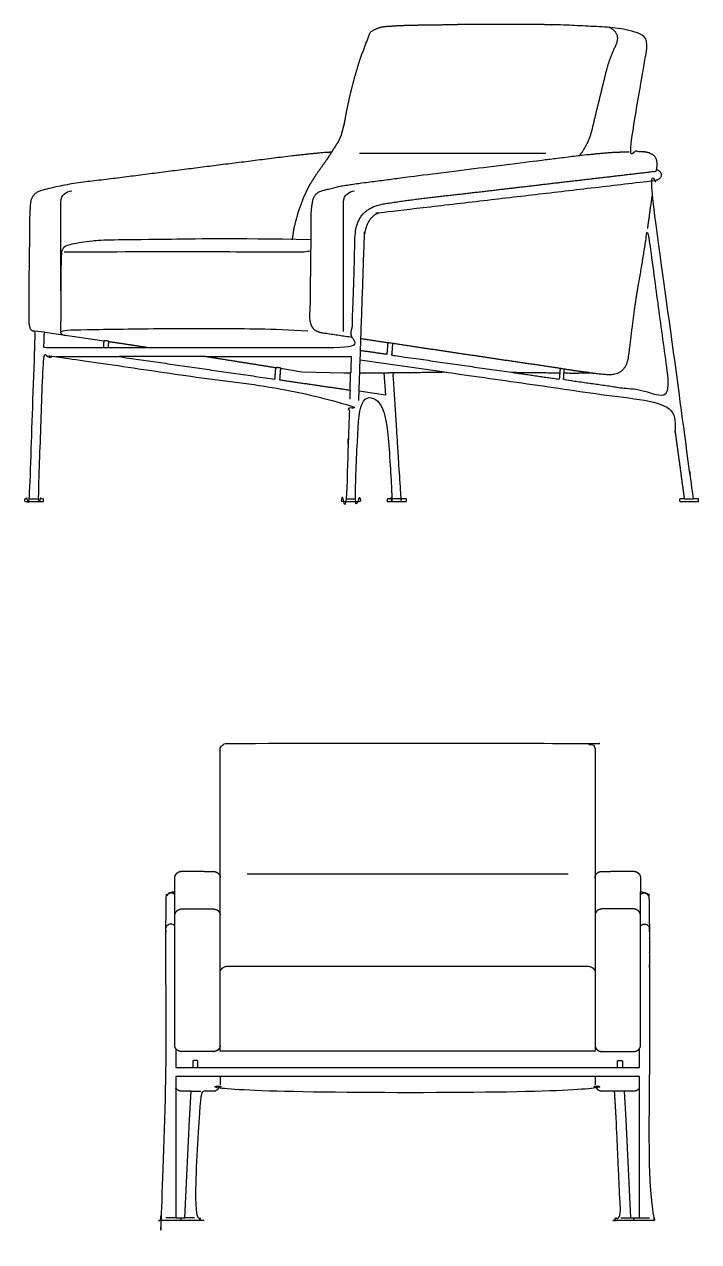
# Model space of a CAD drawing. Header units: millimetres. Extents: x 511 to 4583, y 596 to 2504.
# Drawn here: x 1935 to 2952, y 597 to 2434 of the extents above; entities that cross this region are included whole.
import ezdxf

# ---------------------------------------------------------------- set-up
doc = ezdxf.new("R2010")
doc.units = ezdxf.units.MM
doc.layers.add('Inner', color=7, linetype='Continuous', true_color=0x3f00fe)
doc.layers.add('Outer', color=7, linetype='Continuous', true_color=0xbe00fe)

msp = doc.modelspace()

# ---------------------------------------------------------------- linework, layer by layer
at = {"layer": 'Inner'}
for p, q in [((2189, 869.5), (2189, 859.4)), ((2837.3, 869.5), (2837.3, 859.4))]:
    msp.add_line(p, q, dxfattribs=at)
for points in [[(2440.5, 2238.9), (2721.9, 2238.9)], [(1941.9, 1717.4), (1955.7, 1717.4)], [(2420.5, 1717.4), (2434.3, 1717.4)], [(2503.3, 1717.4), (2489.5, 1717.4)], [(2930.7, 1717.4), (2944.5, 1717.4)], [(2796, 1146.7), (2796, 883.8), (2654.7, 883.8), (2513.1, 883.8), (2371.6, 883.8), (2230.3, 883.8), (2230.2, 1146.7)], [(2755.2, 1150.9), (2513.2, 1150.9), (2271.1, 1150.9)], [(2230.3, 1004.8), (2230.8, 1006.2), (2231.9, 1007.8), (2233.3, 1009.3), (2234.8, 1010.4), (2237.5, 1011.6), (2238.9, 1012), (2240.3, 1012.2), (2513.1, 1012.2), (2785.9, 1012.2), (2787.3, 1012), (2788.8, 1011.6), (2791.5, 1010.4), (2793, 1009.3), (2794.4, 1007.8), (2795.5, 1006.2), (2796, 1004.8)], [(2163.4, 887.7), (2163.4, 859.4), (2513.1, 859.4), (2862.9, 859.4), (2862.9, 887.7)], [(2862.9, 828), (2862.9, 845.8), (2513.1, 845.8), (2163.4, 845.8), (2163.4, 828)], [(2229.9, 845.8), (2229.9, 833.3)], [(2796.3, 845.8), (2796.3, 833.3)], [(2163.4, 632.4), (2148.1, 632.4)], [(2191.5, 632.4), (2176.9, 632.4)], [(2834.8, 632.4), (2849.3, 632.4)], [(2862.9, 632.4), (2878.2, 632.4)]]:
    msp.add_lwpolyline(points, dxfattribs=at)
at = {"layer": 'Inner', "lineweight": -3}
for points in [[(1964.3, 1968.8), (1950.6, 1970.5)], [(2441.5, 1927.4), (2572.5, 1908.6)]]:
    msp.add_lwpolyline(points, dxfattribs=at)
for points, knots in [([(2772.8, 2235.7), (2786.6, 2253.5), (2796.8, 2296.4), (2807.4, 2339.5), (2817.5, 2381), (2836.1, 2420), (2817.3, 2429)], [0, 0, 0, 1, 2, 3, 4, 4.844269, 4.844269, 4.844269]), ([(2428.9, 1961.1), (2408, 1964.2), (2387, 1967.3), (2373.7, 1968.9), (2364.7, 1984.6), (2366.4, 2009.9), (2366.5, 2034), (2366.8, 2058.3), (2367.1, 2082.6), (2367.4, 2106.9), (2367.8, 2131.2), (2367.4, 2155.4), (2372.6, 2179.8), (2397.9, 2186), (2409.3, 2189.1), (2424, 2191.3), (2438.6, 2193.5), (2475.7, 2198.3), (2512.8, 2203.2), (2609.5, 2215.4), (2706.3, 2227.6), (2744.4, 2232.3), (2782.5, 2236.9), (2794.1, 2237.9), (2817.4, 2240.2), (2829.1, 2240.8), (2834.2, 2240.9), (2843.4, 2241.1), (2847.6, 2241.2)], [0, 0, 0, 0.291719, 0.291719, 1.156697, 2.156697, 3.156697, 4.156697, 5.156697, 6.156697, 7.156697, 8.156697, 9.156697, 10.156697, 11.156697, 11.156697, 12.156697, 12.156697, 13.156697, 13.156697, 14.156697, 14.156697, 15.156697, 15.156697, 16.156697, 17.156697, 17.156697, 18.156697, 18.972053, 18.972053, 18.972053]), ([(2398.2, 2240.5), (2395.3, 2235.9), (2392.5, 2231.4), (2384.1, 2219.6), (2375.7, 2207.9), (2370.3, 2199.4), (2364.9, 2190.9), (2360.3, 2181.5), (2355.8, 2172.1), (2351.9, 2161.5), (2348, 2151), (2344.7, 2138.9), (2341.5, 2126.9), (2340.1, 2117.7), (2338.7, 2108.4)], [5.651057, 5.651057, 5.651057, 6, 6, 7, 7, 8, 8, 9, 9, 10, 10, 11, 11, 11.697623, 11.697623, 11.697623]), ([(2119.6, 1945.8), (2274, 1945.8), (2428.4, 1945.8), (2429.7, 1984.5), (2432.7, 2065.1), (2434.3, 2156), (2521.5, 2169.6), (2602.2, 2178.5), (2684.1, 2188.1), (2765.8, 2197.7), (2847.5, 2207.2), (2888.3, 2212), (2888.6, 2212.9), (2888.8, 2213.8)], [1.335727, 1.335727, 1.335727, 2, 2, 3, 4, 5, 6, 7, 8, 9, 10, 10, 10.191086, 10.191086, 10.191086]), ([(2440.8, 1907.4), (2444.4, 2011.8), (2448, 2116.2), (2449.1, 2122.2), (2453, 2133.8), (2459.9, 2144), (2465.2, 2147.4), (2467.5, 2148.3), (2469.7, 2149.3), (2677.8, 2173.6), (2885.9, 2197.9)], [0.103717, 0.103717, 0.103717, 0.626318, 0.626318, 1.626318, 2.626318, 3.626318, 3.626318, 4.626318, 4.626318, 5.626318, 5.626318, 5.626318]), ([(2875.4, 2125.3), (2876.9, 2135.4), (2880.3, 2160.4), (2882.5, 2175.3)], [19.7769776, 19.7769776, 19.7769776, 20.1584885, 20.728075, 20.728075, 20.728075]), ([(2054.9, 1955.5), (2055, 1955.8), (2055, 1956.1), (2055.3, 1956.2), (2055.6, 1956.3), (2057.2, 1956.2), (2058.8, 1956.2), (2060.1, 1956), (2061.5, 1955.8), (2061.5, 1955.7), (2061.6, 1955.5), (2061.6, 1955), (2061.5, 1954.6)], [1.977473, 1.977473, 1.977473, 2, 2, 3, 3, 4, 4, 5, 5, 6, 6, 6.037468, 6.037468, 6.037468]), ([(2787.8, 1907.9), (2771.7, 1909.7), (2731.5, 1916.2), (2678.7, 1923.8), (2626.3, 1931.6), (2573.8, 1939.4), (2521.3, 1947.3), (2468.8, 1955.1), (2442.6, 1959)], [6.427451, 6.427451, 6.427451, 7, 8, 9, 10, 11, 12, 13, 13, 13]), ([(2490.3, 1951.9), (2489.7, 1943.1), (2489, 1934.4), (2579.5, 1921.4), (2670, 1908.5)], [0, 0, 0, 0.669401, 0.669401, 1.0255, 1.0255, 1.0255]), ([(2314.1, 1915.2), (2314.1, 1915.5), (2314.1, 1915.8), (2315, 1915.9), (2315.9, 1916), (2317.3, 1915.9), (2318.6, 1915.8), (2319.7, 1915.6), (2320.8, 1915.5), (2321, 1915.4), (2321.2, 1915.3), (2321.1, 1914.7), (2321.1, 1914.1)], [1.974986, 1.974986, 1.974986, 2, 2, 3, 3, 4, 4, 5, 5, 6, 6, 6.045476, 6.045476, 6.045476])]:
    msp.add_open_spline(points, degree=2, knots=knots, dxfattribs=at)
at = {"layer": 'Inner'}
for points, degree, knots in [([(1989.5, 2031.5), (1989.5, 2076.3), (1989.5, 2121), (1989.5, 2165.8), (1989.5, 2176.2), (1997.8, 2181.1), (2006, 2182.1)], 3, [0, 0, 0, 0, 1, 1, 1, 29.849921, 29.849921, 29.849921, 29.849921]), ([(2416.5, 1970.1), (2416.5, 2035.3), (2416.5, 2100.5), (2416.5, 2165.8), (2416.5, 2176.2), (2424.8, 2181.1), (2433, 2182.1)], 3, [0, 0, 0, 0, 199.258436, 199.258436, 199.258436, 228.108357, 228.108357, 228.108357, 228.108357]), ([(2161.6, 1120.4), (2161.4, 1120.7), (2160.8, 1121.2), (2159.8, 1121.9), (2158.2, 1122.6), (2156.9, 1122.8), (2156.1, 1122.8), (2155.3, 1122.8), (2154, 1122.6), (2152.5, 1121.9), (2150.9, 1120.9), (2150.1, 1119.8), (2149.1, 1118)], 3, [0, 0, 0, 0, 0.0527891, 0.1083446, 0.1639002, 0.2750113, 0.2750113, 0.2750113, 0.3861224, 0.441678, 0.4972335, 0.6281273, 0.6281273, 0.6281273, 0.6281273]), ([(2864.6, 1120.4), (2864.9, 1120.7), (2865.5, 1121.2), (2866.5, 1121.9), (2868, 1122.6), (2869.3, 1122.8), (2870.2, 1122.8), (2871, 1122.8), (2872.3, 1122.6), (2873.8, 1121.9), (2875.3, 1120.9), (2876.2, 1119.8), (2877.1, 1118)], 3, [0, 0, 0, 0, 0.0527891, 0.1083446, 0.1639002, 0.2750113, 0.2750113, 0.2750113, 0.3861224, 0.441678, 0.4972335, 0.6281273, 0.6281273, 0.6281273, 0.6281273]), ([(2161.7, 1089.9), (2163.4, 1097.9), (2172, 1098.7), (2196, 1098.7), (2219.9, 1098.7), (2228.6, 1097.9), (2230.3, 1090)], 2, [0, 0, 0, 1, 1, 2, 2, 2.998416, 2.998416, 2.998416]), ([(2864.6, 1089.9), (2862.9, 1097.9), (2854.3, 1098.7), (2830.3, 1098.7), (2806.4, 1098.7), (2797.7, 1097.9), (2796, 1090)], 2, [0, 0, 0, 1, 1, 2, 2, 2.998416, 2.998416, 2.998416]), ([(2161.6, 1073.2), (2161.4, 1073.5), (2160.8, 1074), (2159.8, 1074.7), (2158.2, 1075.4), (2156.9, 1075.6), (2156.1, 1075.6), (2154.5, 1075.6), (2153.2, 1075.4), (2151.7, 1074.7), (2150.3, 1073.8), (2149.2, 1072.6), (2148.5, 1071.1), (2148.3, 1070.4), (2148.2, 1070)], 3, [0, 0, 0, 0, 0.0528945, 0.1084501, 0.1640056, 0.2751167, 0.2751167, 0.2751167, 0.3862278, 0.4417834, 0.4973389, 0.6084501, 0.6640056, 0.7195612, 0.7195612, 0.7195612, 0.7195612]), ([(2864.6, 1073.2), (2864.9, 1073.5), (2865.5, 1074), (2866.5, 1074.7), (2868, 1075.4), (2869.3, 1075.6), (2870.2, 1075.6), (2871.7, 1075.6), (2873, 1075.4), (2874.6, 1074.7), (2876, 1073.8), (2877.1, 1072.6), (2877.8, 1071.1), (2878, 1070.4), (2878.1, 1070)], 3, [0, 0, 0, 0, 0.0528945, 0.1084501, 0.1640056, 0.2751167, 0.2751167, 0.2751167, 0.3862278, 0.4417834, 0.4973389, 0.6084501, 0.6640056, 0.7195612, 0.7195612, 0.7195612, 0.7195612])]:
    msp.add_open_spline(points, degree=degree, knots=knots, dxfattribs=at)
for points, degree in [([(2367.4, 2108.5), (2244.3, 2110.6), (2132.7, 2108.5), (2063.1, 2108.3), (2035.1, 2106.7), (2020.9, 2104.2), (2006, 2101.8), (1993.2, 2098), (1990.5, 2090.1), (1989.7, 2076.7), (1989.5, 2008.1), (1989.4, 1981.6), (1988.8, 1971), (1988.8, 1967.4), (1992.4, 1964.7), (1997.9, 1963.9)], 3), ([(1994.4, 2090.1), (2013.8, 2090.5), (2182.1, 2090.6), (2336.4, 2090.4), (2348.4, 2090.2), (2356.7, 2090.1), (2363.6, 2091.3), (2365.6, 2091.7)], 3), ([(1990.4, 1969.7), (1992.2, 1972.2), (2009.2, 1972.7), (2155.9, 1974.8), (2231.2, 1974.8), (2287.3, 1974.2), (2334.2, 1972.9), (2362.7, 1971.1)], 3), ([(2186.2, 823.6), (2191, 823.6), (2195.9, 823.6), (2200.7, 823.6)], 3), ([(2840.1, 823.6), (2835.3, 823.6), (2830.4, 823.6), (2825.5, 823.6)], 3), ([(2170.8, 628.4), (2172.2, 630.4), (2170.8, 632.4)], 2), ([(2855.5, 628.4), (2854, 630.4), (2855.5, 632.4)], 2)]:
    msp.add_open_spline(points, degree=degree, dxfattribs=at)
at = {"layer": 'Inner', "lineweight": -3}
for points in [[(2482.2, 1935.4), (2482.9, 1944.1), (2483.6, 1952.9)], [(1982, 1932.1), (2029.8, 1932.1), (2077.7, 1932.1)], [(2054.2, 1945.8), (2057.6, 1945.8), (2061, 1945.8)], [(2207.9, 1932.1), (2317.9, 1932.1), (2427.9, 1932.1)], [(2427.9, 1932.1), (2427.5, 1919.7), (2427.1, 1907.3)], [(2482.2, 1935.4), (2462.1, 1938.3), (2442, 1941.1)], [(2743.3, 1914.3), (2743, 1911), (2742.8, 1907.7)], [(2749.2, 1907.6), (2749.4, 1910.5), (2749.6, 1913.4)], [(2477.4, 1907.8), (2484.3, 1907.9), (2491.2, 1908)], [(2670, 1908.5), (2706, 1903.3), (2742, 1898.1)], [(2670, 1908.5), (2706.4, 1908.1), (2742.8, 1907.7)], [(2742.8, 1907.7), (2742.4, 1902.9), (2742, 1898.1)], [(2426.2, 1881.7), (2426, 1874.9), (2425.7, 1868)], [(2439.4, 1866), (2439.6, 1872.9), (2439.9, 1879.8)]]:
    msp.add_open_spline(points, degree=2, dxfattribs=at)
at = {"layer": 'Inner'}
for points, weights, degree, knots in [([(2230.3, 892.7), (2230, 887.3), (2225.7, 883.5), (2219.9, 883.5), (2204, 883.5), (2188, 883.5), (2172, 883.5), (2166.9, 883.5), (2162.8, 886.5), (2161.6, 891.2), (2161.6, 891.9), (2161.6, 892.5), (2161.6, 893.2), (2161.6, 902.4), (2161.6, 911.6), (2161.6, 920.8), (2161.6, 931.4), (2161.6, 942), (2161.6, 952.6), (2161.6, 964.2), (2161.6, 987.3), (2161.6, 1010.5), (2161.6, 1022), (2161.6, 1033.2), (2161.6, 1044.3), (2161.6, 1055.5), (2161.6, 1066.7), (2161.6, 1077.8), (2161.6, 1089), (2161.6, 1091.1), (2161.6, 1093.2), (2161.6, 1095.3), (2161.6, 1097.4), (2161.6, 1099.5), (2161.6, 1101.6), (2161.6, 1103.7), (2161.6, 1105.8), (2161.6, 1107.9), (2161.6, 1110), (2161.6, 1112.1), (2161.6, 1114.2), (2161.6, 1116.3), (2161.6, 1118.4), (2161.6, 1120.5), (2161.6, 1121.9), (2161.6, 1123.2), (2161.6, 1124.6)], [1, 0.818177228789, 0.818177228789, 1, 1, 1, 1, 0.857354136518, 0.857354136518, 1, 1, 1, 1, 1, 1, 1, 1, 1, 1, 1, 1, 1, 1, 1, 1, 1, 1, 1, 1, 1, 1, 1, 1, 1, 1, 1, 1, 1, 1, 1, 1, 1, 1, 1, 1, 1, 1], 3, [0, 0, 0, 0, 15.175389, 15.175389, 15.175389, 16.175389, 16.175389, 16.175389, 29.890442, 29.890442, 29.890442, 30.890442, 30.890442, 30.890442, 31.890442, 31.890442, 31.890442, 32.890442, 32.890442, 32.890442, 33.390442, 33.890442, 33.890442, 33.890442, 34.890442, 34.890442, 34.890442, 35.890442, 35.890442, 35.890442, 36.890442, 36.890442, 36.890442, 37.890442, 37.890442, 37.890442, 38.890442, 38.890442, 38.890442, 39.890442, 39.890442, 39.890442, 40.890442, 40.890442, 40.890442, 41.890442, 41.890442, 41.890442, 41.890442]), ([(2796, 892.7), (2796.3, 887.3), (2800.5, 883.5), (2806.4, 883.5), (2822.3, 883.5), (2838.3, 883.5), (2854.3, 883.5), (2859.4, 883.5), (2863.4, 886.5), (2864.6, 891.2), (2864.6, 891.9), (2864.6, 892.5), (2864.6, 893.2), (2864.6, 902.4), (2864.6, 911.6), (2864.6, 920.8), (2864.6, 931.4), (2864.6, 942), (2864.6, 952.6), (2864.6, 964.2), (2864.6, 987.3), (2864.6, 1010.5), (2864.6, 1022), (2864.6, 1033.2), (2864.6, 1044.3), (2864.6, 1055.5), (2864.6, 1066.7), (2864.6, 1077.8), (2864.6, 1089), (2864.6, 1091.1), (2864.6, 1093.2), (2864.6, 1095.3), (2864.6, 1097.4), (2864.6, 1099.5), (2864.6, 1101.6), (2864.6, 1103.7), (2864.6, 1105.8), (2864.6, 1107.9), (2864.6, 1110), (2864.6, 1112.1), (2864.6, 1114.2), (2864.6, 1116.3), (2864.6, 1118.4), (2864.6, 1120.5), (2864.6, 1121.9), (2864.6, 1123.2), (2864.6, 1124.6)], [1, 0.818177228789, 0.818177228789, 1, 1, 1, 1, 0.857354136518, 0.857354136518, 1, 1, 1, 1, 1, 1, 1, 1, 1, 1, 1, 1, 1, 1, 1, 1, 1, 1, 1, 1, 1, 1, 1, 1, 1, 1, 1, 1, 1, 1, 1, 1, 1, 1, 1, 1, 1, 1], 3, [0, 0, 0, 0, 15.175389, 15.175389, 15.175389, 16.175389, 16.175389, 16.175389, 29.890442, 29.890442, 29.890442, 30.890442, 30.890442, 30.890442, 31.890442, 31.890442, 31.890442, 32.890442, 32.890442, 32.890442, 33.390442, 33.890442, 33.890442, 33.890442, 34.890442, 34.890442, 34.890442, 35.890442, 35.890442, 35.890442, 36.890442, 36.890442, 36.890442, 37.890442, 37.890442, 37.890442, 38.890442, 38.890442, 38.890442, 39.890442, 39.890442, 39.890442, 40.890442, 40.890442, 40.890442, 41.890442, 41.890442, 41.890442, 41.890442]), ([(2196.3, 859.4), (2196.3, 864.5), (2196.3, 869.5), (2196.3, 869.9), (2192.6, 869.9), (2191.1, 869.9), (2190.1, 869.7), (2189, 869.6), (2189, 869.5)], [1, 1, 1, 0.707106781187, 1, 0.853573093837, 0.853553393244, 0.853533690455, 0.999953837078], 2, [0, 0, 0, 1, 1, 2.570796, 2.570796, 3.356089, 3.356089, 4.141469, 4.141469, 4.141469]), ([(2830, 859.4), (2830, 864.5), (2830, 869.5), (2830, 869.9), (2833.6, 869.9), (2835.1, 869.9), (2836.2, 869.7), (2837.3, 869.6), (2837.3, 869.5)], [1, 1, 1, 0.707106781187, 1, 0.853573093837, 0.853553393244, 0.853533690455, 0.999953837078], 2, [0, 0, 0, 1, 1, 2.570796, 2.570796, 3.356089, 3.356089, 4.141469, 4.141469, 4.141469])]:
    msp.add_rational_spline(points, weights, degree=degree, knots=knots, dxfattribs=at)
at = {"layer": 'Outer'}
msp.add_line((2163.4, 828), (2163.4, 828), dxfattribs=at)
at = {"layer": 'Outer', "lineweight": -3}
for points in [[(2054.9, 1955.5), (1965.7, 1968.7), (1964.3, 1968.8)], [(2427.1, 1907.3), (2416.7, 1907.2), (2353.4, 1908.9), (2321.1, 1914.1)], [(2477.4, 1907.8), (2479.6, 1874), (2439.9, 1879.8)]]:
    msp.add_lwpolyline(points, dxfattribs=at)
at = {"layer": 'Outer'}
for points in [[(2163.4, 828), (2163.4, 632.4), (2176.9, 632.4), (2183.7, 780.4), (2186.2, 823.6)], [(2840.1, 823.6), (2842.6, 780.4), (2849.3, 632.4), (2862.9, 632.4), (2862.9, 828)]]:
    msp.add_lwpolyline(points, dxfattribs=at)
at = {"layer": 'Outer', "lineweight": -3}
for points, knots in [([(1947.4, 1970.9), (1940.8, 1972.2), (1941.4, 2009.1), (1941.2, 2036.8), (1941.6, 2065), (1942, 2093), (1942.4, 2121.1), (1942.4, 2149), (1945, 2178.1), (1960.4, 2182.8), (1995.5, 2192.3), (2067.8, 2200.5), (2139.9, 2209.9), (2212, 2219), (2284.1, 2228.1), (2356.2, 2237.3), (2392.4, 2240.3), (2395.3, 2240.4), (2398.2, 2240.5), (2403.5, 2249), (2408.9, 2257.6), (2410.8, 2262), (2412.7, 2266.4), (2414.9, 2274.7), (2417.1, 2282.9), (2419, 2293), (2420.8, 2303), (2423.3, 2314.9), (2425.8, 2326.7), (2429.8, 2341.8), (2433.7, 2356.9), (2437.3, 2368.7), (2440.9, 2380.5), (2448.5, 2400.8), (2456.2, 2421.2), (2466.9, 2428.9), (2493.6, 2431), (2521.9, 2432.1), (2548.7, 2432), (2575.8, 2432.9), (2602.8, 2433.2), (2629.9, 2433.5), (2657, 2433.5), (2684, 2433.5), (2711.1, 2433.1), (2738.1, 2432.9), (2765.2, 2431.7), (2792.2, 2430.3), (2819.4, 2429.1), (2845.5, 2425.3), (2873.7, 2416.1), (2875.1, 2401.7), (2872.4, 2386), (2869.7, 2370.4), (2858.7, 2305.8), (2847.6, 2241.2), (2848.5, 2241.2), (2854.6, 2241.3), (2864.8, 2241.4), (2874.9, 2240.6), (2884.9, 2236.4), (2889.4, 2229.1), (2889.9, 2218.6), (2888.8, 2213.8), (2891, 2213.5), (2894.6, 2210.9), (2896.9, 2207), (2895.5, 2202.7), (2892.3, 2200), (2888.1, 2198.2), (2885.9, 2197.9), (2884.1, 2186.6), (2882.5, 2175.3), (2913.5, 1946.4), (2944.5, 1717.4), (2948.4, 1717.4), (2952.3, 1717.4), (2952.3, 1715.5), (2952.3, 1713.5), (2945.8, 1713.5), (2939.3, 1713.5), (2931.4, 1713.5), (2923.5, 1713.5), (2923.5, 1715.5), (2923.5, 1717.4), (2927.1, 1717.4), (2930.7, 1717.4), (2921, 1788.7), (2911.3, 1860), (2741.9, 1884.3), (2572.5, 1908.6), (2557, 1908.6), (2541.4, 1908.5), (2516.3, 1908.2), (2491.2, 1908), (2497.2, 1812.7), (2503.3, 1717.4), (2503.4, 1717.4), (2503.4, 1717.4), (2507.3, 1717.4), (2511.2, 1717.4), (2511.2, 1715.5), (2511.2, 1713.5), (2504.7, 1713.5), (2498.1, 1713.5), (2490.3, 1713.5), (2482.4, 1713.5), (2482.4, 1715.5), (2482.4, 1717.4), (2486, 1717.4), (2489.5, 1717.4), (2485, 1788.8), (2480.4, 1860.1), (2459.9, 1863.1), (2439.4, 1866), (2436.8, 1791.7), (2434.3, 1717.4), (2438.2, 1717.4), (2442.2, 1717.4), (2442.2, 1715.5), (2442.2, 1713.5), (2435.7, 1713.5), (2429.1, 1713.5), (2421.3, 1713.5), (2413.4, 1713.5), (2413.4, 1715.5), (2413.4, 1717.4), (2417, 1717.4), (2420.5, 1717.4), (2423.1, 1792.7), (2425.7, 1868), (2203.8, 1900), (1982, 1932.1), (1972.5, 1932.1), (1963.1, 1932.1), (1959.4, 1824.7), (1955.7, 1717.4), (1959.6, 1717.4), (1963.6, 1717.4), (1963.6, 1715.5), (1963.6, 1713.5), (1957.1, 1713.5), (1950.5, 1713.5), (1942.7, 1713.5), (1934.8, 1713.5), (1934.8, 1715.5), (1934.8, 1717.4), (1938.4, 1717.4), (1941.9, 1717.4), (1946.3, 1844), (1950.6, 1970.5), (1949, 1970.7), (1947.4, 1970.9)], [0, 0, 0, 1, 2, 3, 4, 5, 6, 7, 8, 8, 9, 10, 11, 12, 13, 14, 14, 15, 15, 16, 16, 17, 17, 18, 18, 19, 19, 20, 20, 21, 21, 22, 22, 23, 23, 24, 25, 26, 27, 28, 29, 30, 31, 32, 33, 34, 35, 36, 37, 38, 39, 39, 40, 40, 41, 41, 41.184645, 42.184645, 43.184645, 44.184645, 45.184645, 46.184645, 47.141777, 47.141777, 48.13623, 49.13623, 50.13623, 51.13623, 52.13623, 53.13623, 53.13623, 53.566644, 53.566644, 54.566644, 54.566644, 55.566644, 55.566644, 56.566644, 56.566644, 57.566644, 57.566644, 58.566644, 58.566644, 59.566644, 59.566644, 60.566644, 60.566644, 61.566644, 61.566644, 62.566644, 62.566644, 63.566644, 63.566644, 64.566644, 64.566644, 65.566644, 65.566644, 66.566644, 66.566644, 67.566644, 67.566644, 68.566644, 68.566644, 69.566644, 69.566644, 70.566644, 70.566644, 71.566644, 71.566644, 72.566644, 72.566644, 73.566644, 73.566644, 74.566644, 74.566644, 75.566644, 75.566644, 76.566644, 76.566644, 77.566644, 77.566644, 78.566644, 78.566644, 79.566644, 79.566644, 80.566644, 80.566644, 81.566644, 81.566644, 82.566644, 82.566644, 83.566644, 83.566644, 84.566644, 84.566644, 85.566644, 85.566644, 86.566644, 86.566644, 87.566644, 87.566644, 88.566644, 88.566644, 89.566644, 89.566644, 90.566644, 90.566644, 91.566644, 91.566644, 92.566644, 92.566644, 93.566644, 93.566644, 93.566644]), ([(2787.8, 1907.9), (2768.6, 1907), (2749.2, 1907.6), (2748.8, 1902.4), (2748.5, 1897.2), (2828.9, 1885.7), (2909.4, 1874.1), (2892.4, 1999.7), (2875.4, 2125.3), (2873, 2109.1), (2866.3, 2066.7), (2856.8, 2014.3), (2850.7, 1963.5), (2843, 1902.7), (2799.9, 1906.5), (2787.8, 1907.9)], [0, 0, 0, 1, 1, 2, 2, 3, 3, 4, 4, 4.618489, 5.618489, 6.618489, 7.618489, 8.618489, 9.04594, 9.04594, 9.04594]), ([(1964.3, 1968.8), (1963.9, 1957.3), (1963.5, 1945.8), (2008.9, 1945.8), (2054.2, 1945.8)], [3.566692, 3.566692, 3.566692, 4.566691, 4.566691, 4.761759, 4.761759, 4.761759]), ([(2119.6, 1945.8), (2107.3, 1947.7), (2095, 1949.6), (2078.3, 1952.1), (2061.5, 1954.6)], [1.8162114, 1.8162114, 1.8162114, 1.9999978, 1.9999978, 2.2587481, 2.2587481, 2.2587481]), ([(2314.1, 1915.2), (2271.5, 1922), (2228.9, 1928.8), (2218.4, 1930.4), (2207.9, 1932.1)], [-3.1343177, -3.1343177, -3.1343177, -2.450054, -2.450054, -2.2935054, -2.2935054, -2.2935054])]:
    msp.add_open_spline(points, degree=2, knots=knots, dxfattribs=at)
for points in [[(2054.2, 1945.8), (2054.6, 1950.7), (2054.9, 1955.5)], [(2061.5, 1954.6), (2061.2, 1950.2), (2061, 1945.8)], [(2061, 1945.8), (2090.3, 1945.8), (2119.6, 1945.8)], [(2077.7, 1932.1), (2195.2, 1915.1), (2312.8, 1898.1)], [(2207.9, 1932.1), (2142.8, 1932.1), (2077.7, 1932.1)], [(2312.8, 1898.1), (2313.5, 1906.7), (2314.1, 1915.2)], [(2321.1, 1914.1), (2320.5, 1905.6), (2319.8, 1897.1)], [(2319.8, 1897.1), (2373, 1889.4), (2426.2, 1881.7)], [(2426.2, 1881.7), (2426.6, 1894.5), (2427.1, 1907.3)], [(2439.9, 1879.8), (2440.3, 1893.6), (2440.8, 1907.4)], [(2440.8, 1907.4), (2459.1, 1907.6), (2477.4, 1907.8)]]:
    msp.add_open_spline(points, degree=2, dxfattribs=at)
at = {"layer": 'Outer'}
msp.add_rational_spline([(2806.7, 823.6), (2813, 823.6), (2819.3, 823.6), (2825.5, 823.6), (2826.4, 809), (2827.2, 794.3), (2828.1, 779.7), (2830.3, 730.6), (2832.5, 681.5), (2834.8, 632.4), (2834.4, 632.4), (2832.8, 632.4), (2830.1, 632.4), (2827.8, 632.4), (2827.1, 632.4), (2827.1, 632.4), (2827.1, 632.4), (2827, 632.2), (2826.8, 632), (2826.7, 631.8), (2826.6, 631.6), (2826.5, 631.3), (2826.5, 631), (2826.4, 630.9), (2826.4, 630.7), (2826.4, 630.5), (2826.4, 630.3), (2826.4, 630), (2826.5, 629.8), (2826.6, 629.5), (2826.7, 629.2), (2826.8, 628.9), (2826.9, 628.8), (2827, 628.6), (2827.1, 628.5), (2856.7, 628.5), (2857.8, 628.5), (2859.3, 628.5), (2861, 628.5), (2861.7, 628.5), (2863.1, 628.5), (2865.4, 628.5), (2868, 628.5), (2870.5, 628.5), (2873.1, 628.5), (2875.6, 628.5), (2877.9, 628.5), (2880.2, 628.5), (2882.2, 628.5), (2883.8, 628.5), (2884.6, 628.5), (2884.9, 628.5), (2885, 628.5), (2885, 628.5), (2885.1, 628.6), (2885.1, 628.8), (2885.2, 628.9), (2885.4, 629.2), (2885.5, 629.5), (2885.6, 629.8), (2885.6, 630), (2885.6, 630.3), (2885.7, 630.5), (2885.6, 630.7), (2885.6, 630.9), (2885.6, 631), (2885.5, 631.3), (2885.4, 631.6), (2885.3, 631.8), (2885.2, 632), (2885.1, 632.2), (2885, 632.4), (2885, 632.4), (2884.9, 632.4), (2884.2, 632.4), (2881.9, 632.4), (2879.6, 632.4), (2878.2, 632.4), (2878.2, 632.4), (2878.1, 731.4), (2878.1, 830.3), (2878.1, 929.2), (2878.1, 961.3), (2878.1, 993.3), (2878.1, 1025.3), (2878.1, 1028), (2878.1, 1030.8), (2878.1, 1033.5), (2878.1, 1035.8), (2878.1, 1038.1), (2878.1, 1040.4), (2878.1, 1044), (2878.1, 1047.7), (2878.1, 1051.4), (2878.1, 1053.6), (2878.1, 1055.9), (2878.1, 1058.2), (2878.1, 1059.5), (2878.1, 1060.9), (2878.1, 1062.3), (2878.1, 1063.8), (2878.1, 1065.3), (2878.1, 1066.8), (2878.1, 1067.5), (2878.1, 1068.2), (2878.1, 1068.9), (2877.9, 1084.4), (2877.7, 1099.9), (2877.4, 1115.4), (2877.5, 1116.5), (2877.2, 1118.8), (2875, 1121.6), (2871.8, 1123.4), (2868.6, 1124.2), (2865.9, 1124.6), (2864.6, 1124.6), (2864.6, 1131.7), (2864.6, 1138.7), (2864.6, 1145.7), (2864.5, 1151.4), (2860.2, 1155.4), (2854.2, 1155.5), (2838.4, 1155.5), (2822.6, 1155.4), (2806.7, 1155.4), (2800.7, 1155.3), (2796.4, 1151.7), (2796, 1146.7), (2796.1, 1156.4), (2796.2, 1166), (2796.3, 1175.7), (2796.3, 1199.2), (2796.3, 1222.8), (2796.3, 1246.3), (2796.3, 1269.9), (2796.3, 1293.4), (2796.3, 1317), (2796.3, 1324.3), (2796.3, 1331.5), (2796.3, 1338.8), (2796.3, 1338.9), (2796.3, 1338.9), (2796.3, 1339), (2796.2, 1340), (2796, 1342), (2794.2, 1344.5), (2792, 1346.7), (2789.1, 1348), (2787, 1348.4), (2785.9, 1348.6), (2695, 1348.6), (2604.1, 1348.6), (2513.1, 1348.6), (2422.2, 1348.6), (2331.3, 1348.6), (2240.3, 1348.6), (2239.3, 1348.4), (2237.2, 1348), (2234.3, 1346.7), (2232.1, 1344.5), (2230.3, 1342), (2230.1, 1340), (2229.9, 1339), (2229.9, 1338.9), (2229.9, 1338.9), (2229.9, 1338.8), (2229.9, 1331.5), (2229.9, 1324.3), (2229.9, 1317), (2229.9, 1293.4), (2229.9, 1269.9), (2229.9, 1246.3), (2229.9, 1222.8), (2229.9, 1199.2), (2229.9, 1175.7), (2230, 1166), (2230.1, 1156.4), (2230.2, 1146.7), (2229.9, 1151.7), (2225.5, 1155.3), (2219.6, 1155.4), (2203.7, 1155.4), (2187.9, 1155.5), (2172.1, 1155.5), (2166, 1155.4), (2161.8, 1151.4), (2161.6, 1145.7), (2161.6, 1138.7), (2161.6, 1131.7), (2161.6, 1124.6), (2160.4, 1124.6), (2157.7, 1124.2), (2154.5, 1123.4), (2151.3, 1121.6), (2149.1, 1118.8), (2148.8, 1116.5), (2148.8, 1115.4), (2148.6, 1099.9), (2148.4, 1084.4), (2148.2, 1068.9), (2148.2, 1068.2), (2148.2, 1067.5), (2148.2, 1066.8), (2148.2, 1065.3), (2148.2, 1063.8), (2148.2, 1062.3), (2148.2, 1060.9), (2148.2, 1059.5), (2148.2, 1058.2), (2148.2, 1055.9), (2148.2, 1053.6), (2148.2, 1051.4), (2148.1, 1047.7), (2148.1, 1044), (2148.1, 1040.4), (2148.1, 1038.1), (2148.1, 1035.8), (2148.1, 1033.5), (2148.1, 1030.8), (2148.1, 1028), (2148.1, 1025.3), (2148.1, 993.3), (2148.1, 961.3), (2148.1, 929.2), (2148.1, 830.3), (2148.1, 731.4), (2148.1, 632.4), (2148.1, 632.4), (2146.7, 632.4), (2144.4, 632.4), (2142, 632.4), (2141.4, 632.4), (2141.3, 632.4), (2141.3, 632.4), (2141.2, 632.2), (2141.1, 632), (2140.9, 631.8), (2140.9, 631.6), (2140.8, 631.3), (2140.7, 631), (2140.7, 630.9), (2140.6, 630.7), (2140.6, 630.5), (2140.6, 630.3), (2140.7, 630), (2140.7, 629.8), (2140.8, 629.5), (2140.9, 629.2), (2141, 628.9), (2141.1, 628.8), (2141.2, 628.6), (2141.3, 628.5), (2141.3, 628.5), (2141.4, 628.5), (2141.6, 628.5), (2142.5, 628.5), (2144.1, 628.5), (2146.1, 628.5), (2148.4, 628.5), (2150.7, 628.5), (2153.2, 628.5), (2155.7, 628.5), (2158.3, 628.5), (2160.8, 628.5), (2163.1, 628.5), (2164.6, 628.5), (2165.3, 628.5), (2167, 628.5), (2168.5, 628.5), (2169.5, 628.5), (2199.2, 628.5), (2199.3, 628.6), (2199.4, 628.8), (2199.5, 628.9), (2199.6, 629.2), (2199.7, 629.5), (2199.8, 629.8), (2199.8, 630), (2199.9, 630.3), (2199.9, 630.5), (2199.9, 630.7), (2199.8, 630.9), (2199.8, 631), (2199.7, 631.3), (2199.6, 631.6), (2199.6, 631.8), (2199.4, 632), (2199.3, 632.2), (2199.2, 632.4), (2199.2, 632.4), (2199.1, 632.4), (2198.4, 632.4), (2196.1, 632.4), (2193.5, 632.4), (2191.8, 632.4), (2191.5, 632.4), (2193.7, 681.5), (2196, 730.6), (2198.2, 779.7), (2199, 794.3), (2199.9, 809), (2200.7, 823.6), (2207, 823.6), (2213.3, 823.6), (2219.6, 823.6), (2220.6, 823.5), (2222.8, 823.9), (2225.8, 825.3), (2227.8, 827.6), (2229.6, 830.2), (2229.8, 832.1), (2229.9, 833.3), (2229.9, 829.7), (2229.9, 826), (2229.9, 822.4), (2324.3, 822.4), (2418.7, 822.4), (2513.1, 822.4), (2607.5, 822.4), (2701.9, 822.4), (2796.3, 822.4), (2796.3, 826), (2796.3, 829.7), (2796.3, 833.3), (2796.5, 832.1), (2796.7, 830.2), (2798.4, 827.6), (2800.5, 825.3), (2803.5, 823.9), (2805.6, 823.5), (2806.7, 823.6)], [1, 1, 1, 1, 1, 1, 1, 1, 1, 1, 1, 1, 1, 1, 1, 1, 1, 1, 1, 1, 1, 1, 1, 1, 1, 1, 1, 1, 1, 1, 1, 1, 1, 1, 1, 1, 1, 1, 1, 1, 1, 1, 1, 1, 1, 1, 1, 1, 1, 1, 1, 1, 1, 1, 1, 1, 1, 1, 1, 1, 1, 1, 1, 1, 1, 1, 1, 1, 1, 1, 1, 1, 1, 1, 1, 1, 1, 1, 1, 1, 1, 1, 1, 1, 1, 1, 1, 1, 1, 1, 1, 1, 1, 1, 1, 1, 1, 1, 1, 1, 1, 1, 1, 1, 1, 1, 1, 1, 1, 1, 1, 1, 1, 1, 1, 1, 1, 1, 1, 0.815968447194, 0.815968447194, 1, 1, 1, 1, 0.815968447196, 0.815968447196, 1, 1, 1, 1, 1, 1, 1, 1, 1, 1, 1, 1, 1, 1, 1, 1, 1, 1, 1, 1, 1, 1, 1, 1, 1, 1, 1, 1, 1, 1, 1, 1, 1, 1, 1, 1, 1, 1, 1, 1, 1, 1, 1, 1, 1, 1, 1, 1, 1, 1, 1, 0.815968447196, 0.815968447196, 1, 1, 1, 1, 0.815968447194, 0.815968447194, 1, 1, 1, 1, 1, 1, 1, 1, 1, 1, 1, 1, 1, 1, 1, 1, 1, 1, 1, 1, 1, 1, 1, 1, 1, 1, 1, 1, 1, 1, 1, 1, 1, 1, 1, 1, 1, 1, 1, 1, 1, 1, 1, 1, 1, 1, 1, 1, 1, 1, 1, 1, 1, 1, 1, 1, 1, 1, 1, 1, 1, 1, 1, 1, 1, 1, 1, 1, 1, 1, 1, 1, 1, 1, 1, 1, 1, 1, 1, 1, 1, 1, 1, 1, 1, 1, 1, 1, 1, 1, 1, 1, 1, 1, 1, 1, 1, 1, 1, 1, 1, 1, 1, 1, 1, 1, 1, 1, 1, 1, 1, 1, 1, 1, 1, 1, 1, 1, 1, 1, 1, 1, 1, 1, 1, 1, 1, 1, 1, 1, 1, 1, 1, 1, 1, 1, 1, 1, 1, 1, 1, 1, 1, 1, 1], degree=3, knots=[0, 0, 0, 0, 1, 1, 1, 2, 2, 2, 3, 3, 3, 3.026163, 3.126247, 3.22633, 3.326413, 3.341344, 3.341344, 3.341344, 4.341344, 4.341344, 4.341344, 5.341344, 5.341344, 5.341344, 6.341344, 6.341344, 6.341344, 7.341344, 7.341344, 7.341344, 8.341344, 8.341344, 8.341344, 9.341344, 9.341344, 9.341344, 9.361067, 9.499956, 9.499956, 9.499956, 9.555511, 9.611067, 9.666622, 9.722178, 9.777733, 9.833289, 9.888845, 9.9444, 10.013845, 10.083289, 10.152733, 10.187456, 10.215049, 10.215049, 10.215049, 11.215049, 11.215049, 11.215049, 12.215049, 12.215049, 12.215049, 13.215049, 13.215049, 13.215049, 14.215049, 14.215049, 14.215049, 15.215049, 15.215049, 15.215049, 16.215049, 16.215049, 16.215049, 16.22998, 16.33007, 16.430161, 16.530251, 16.534147, 16.534147, 16.534147, 17.534147, 17.534147, 17.534147, 18.534147, 18.534147, 18.534147, 19.534147, 19.534147, 19.534147, 20.534147, 20.534147, 20.534147, 21.534147, 21.534147, 21.534147, 22.534147, 22.534147, 22.534147, 23.534147, 23.534147, 23.534147, 24.534147, 24.534147, 24.534147, 25.534147, 25.534147, 25.534147, 26.534147, 26.534147, 26.534147, 27.534147, 28.534147, 29.534147, 30.534147, 31.534147, 31.534147, 31.534147, 53.173458, 53.173458, 53.173458, 68.751477, 68.751477, 68.751477, 114.807962, 114.807962, 114.807962, 130.385981, 130.385981, 130.385981, 131.385981, 131.385981, 131.385981, 132.385981, 132.385981, 132.385981, 133.385981, 133.385981, 133.385981, 134.385981, 134.385981, 134.385981, 134.397889, 134.397889, 134.397889, 135.397892, 136.397894, 137.397897, 138.397899, 139.397889, 139.397889, 139.397889, 140.397889, 140.397889, 140.397889, 141.397889, 141.397889, 141.397889, 142.397879, 143.397881, 144.397884, 145.397886, 146.397889, 146.397889, 146.397889, 146.409796, 146.409796, 146.409796, 147.409796, 147.409796, 147.409796, 148.409796, 148.409796, 148.409796, 149.409796, 149.409796, 149.409796, 150.409796, 150.409796, 150.409796, 165.987815, 165.987815, 165.987815, 212.0443, 212.0443, 212.0443, 227.622319, 227.622319, 227.622319, 249.261631, 249.261631, 249.261631, 250.261631, 251.261631, 252.261631, 253.261631, 254.261631, 254.261631, 254.261631, 255.261631, 255.261631, 255.261631, 256.261631, 256.261631, 256.261631, 257.261631, 257.261631, 257.261631, 258.261631, 258.261631, 258.261631, 259.261631, 259.261631, 259.261631, 260.261631, 260.261631, 260.261631, 261.261631, 261.261631, 261.261631, 262.261631, 262.261631, 262.261631, 263.261631, 263.261631, 263.261631, 264.261631, 264.261631, 264.261631, 264.265527, 264.365617, 264.465707, 264.565798, 264.580729, 264.580729, 264.580729, 265.580729, 265.580729, 265.580729, 266.580729, 266.580729, 266.580729, 267.580729, 267.580729, 267.580729, 268.580729, 268.580729, 268.580729, 269.580729, 269.580729, 269.580729, 270.580729, 270.580729, 270.580729, 270.608322, 270.643044, 270.712489, 270.781933, 270.851378, 270.906933, 270.962489, 271.018044, 271.0736, 271.129155, 271.184711, 271.240267, 271.295822, 271.295822, 271.295822, 271.434711, 271.454434, 271.454434, 271.454434, 272.454434, 272.454434, 272.454434, 273.454434, 273.454434, 273.454434, 274.454434, 274.454434, 274.454434, 275.454434, 275.454434, 275.454434, 276.454434, 276.454434, 276.454434, 277.454434, 277.454434, 277.454434, 277.469365, 277.569448, 277.669531, 277.769614, 277.795778, 277.795778, 277.795778, 278.795778, 278.795778, 278.795778, 279.795778, 279.795778, 279.795778, 280.795778, 280.795778, 280.795778, 281.795778, 282.795778, 283.795778, 284.795778, 285.795778, 285.795778, 285.795778, 286.795778, 286.795778, 286.795778, 287.795778, 287.795778, 287.795778, 288.795778, 288.795778, 288.795778, 289.795778, 289.795778, 289.795778, 290.795778, 291.795778, 292.795778, 293.795778, 294.795778, 294.795778, 294.795778, 294.795778], dxfattribs=at)
for points, knots in [([(2186.2, 823.6), (2181.5, 823.6), (2176.7, 823.6), (2172, 823.6), (2171.7, 823.6), (2171.1, 823.6), (2170.4, 823.7), (2169.8, 823.8), (2169.3, 823.9), (2168.9, 824.1), (2168.5, 824.2), (2168.1, 824.3), (2167.6, 824.5), (2167.2, 824.7), (2166.8, 824.9), (2166.4, 825.1), (2166.1, 825.4), (2165.7, 825.6), (2165.3, 825.9), (2165, 826.2), (2164.7, 826.5), (2164.4, 826.8), (2164.1, 827.1), (2163.8, 827.4), (2163.5, 827.7), (2163.4, 827.9), (2163.4, 828)], [2.000745, 2.000745, 2.000745, 2.000745, 2.493509, 2.493509, 2.493509, 2.549065, 2.60462, 2.632398, 2.660176, 2.687954, 2.715731, 2.743509, 2.771287, 2.799065, 2.826843, 2.85462, 2.882398, 2.910176, 2.937954, 2.965731, 2.993509, 3.021287, 3.049065, 3.076843, 3.10462, 3.12348, 3.12348, 3.12348, 3.12348]), ([(2862.9, 828), (2862.9, 827.9), (2862.7, 827.7), (2862.5, 827.4), (2862.2, 827.1), (2861.9, 826.8), (2861.6, 826.5), (2861.3, 826.2), (2860.9, 825.9), (2860.6, 825.6), (2860.2, 825.4), (2859.8, 825.1), (2859.4, 824.9), (2859, 824.7), (2858.6, 824.5), (2858.2, 824.3), (2857.8, 824.2), (2857.4, 824.1), (2856.9, 823.9), (2856.5, 823.8), (2855.9, 823.7), (2855.2, 823.6), (2854.6, 823.6), (2854.3, 823.6), (2849.5, 823.6), (2844.8, 823.6), (2840.1, 823.6)], [1.564596, 1.564596, 1.564596, 1.564596, 1.583456, 1.611234, 1.639012, 1.66679, 1.694567, 1.722345, 1.750123, 1.777901, 1.805679, 1.833456, 1.861234, 1.889012, 1.91679, 1.944567, 1.972345, 2.000123, 2.027901, 2.055679, 2.083456, 2.139012, 2.194567, 2.194567, 2.194567, 2.687331, 2.687331, 2.687331, 2.687331])]:
    msp.add_open_spline(points, degree=3, knots=knots, dxfattribs=at)

doc.saveas('drawing.dxf')
